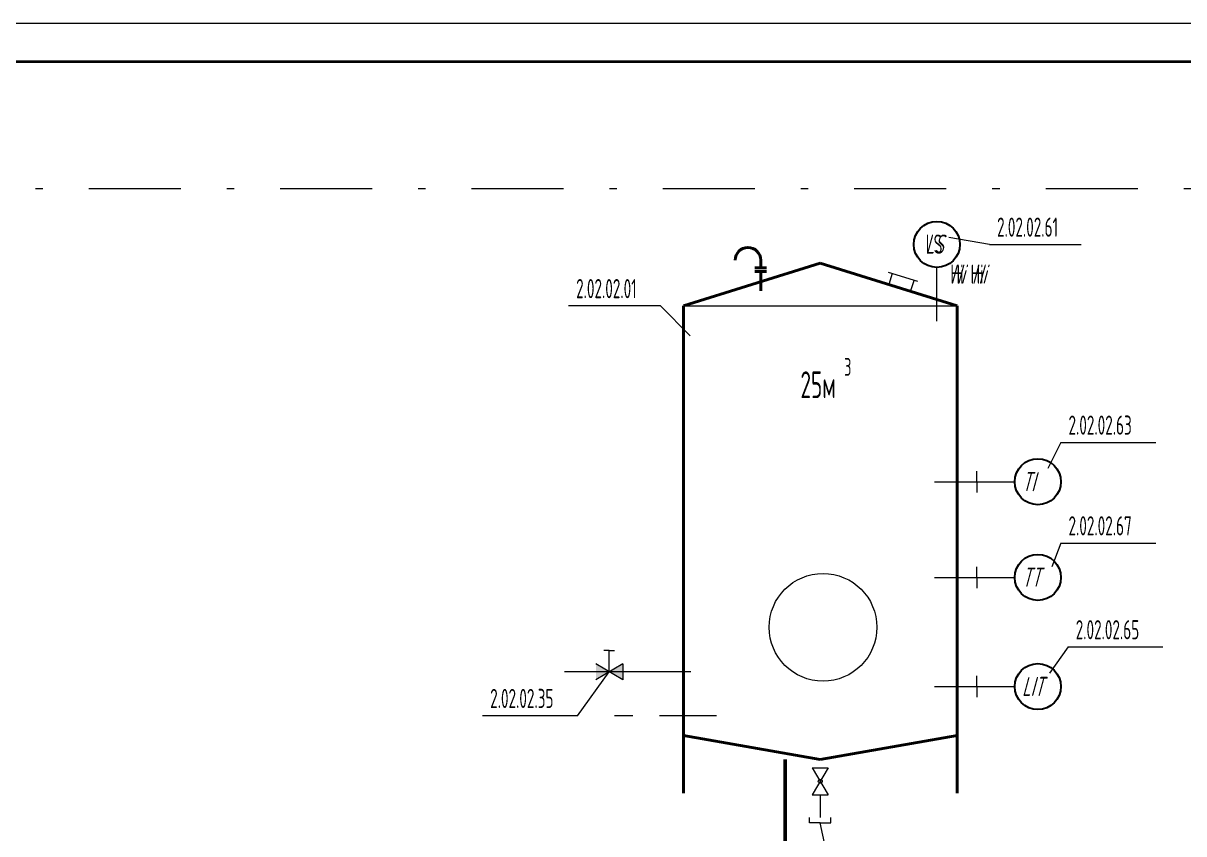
# Model space of a CAD drawing. Header units: millimetres. Extents: x -2281 to 5887, y 0 to 4166.
# Drawn here: x 1134 to 1285.3, y 488.3 to 594 of the extents above; entities that cross this region are included whole.
import ezdxf

# ---------------------------------------------------------------- set-up
doc = ezdxf.new("R2010")
doc.units = ezdxf.units.MM
for name, pattern in [('K5LT32776', [0]), ('K5LT32777', [0]), ('K5LT32781', [0]), ('K5LT32785', [0]), ('K5LT32786', [0]), ('K5LT32791', [24.957505, 11.9988, -5.9994, 0.959904, -5.9994]), ('K5LT32792', [0]), ('K5LT32793', [0]), ('K5LT32795', [0]), ('K5LT32796', [0]), ('K5LT_BASIC', [0]), ('K5LT_THIN', [0])]:
    doc.linetypes.add(name, pattern=pattern)
doc.layers.add('Системный слой', color=7, linetype='Continuous')
doc.styles.add('KTEXTSTYLE', font='GOST_AU.SHX', dxfattribs={"width": 0.96, "height": 5})

# ---------------------------------------------------------------- blocks, each defined once
blk = doc.blocks.new('U789')
at = {"layer": 'Системный слой', "color": 191, "linetype": 'K5LT32795', "lineweight": 18, "true_color": 0xbf7fff}
for p, q in [((1234.39, 468.82), (1232.29, 468.82)), ((1234.39, 465.32), (1232.29, 468.82)), ((1234.39, 467.07), (1232.29, 467.07)), ((1234.39, 465.32), (1232.29, 465.32))]:
    blk.add_line(p, q, dxfattribs=at)
at = {"layer": 'Системный слой', "color": 191, "linetype": 'K5LT32796', "lineweight": 25, "true_color": 0xbf7fff}
blk.add_line((1232.29, 465.32), (1234.39, 468.82), dxfattribs=at)
blk = doc.blocks.new('U788')
at = {"layer": 'Системный слой', "color": 191, "linetype": 'K5LT32781', "lineweight": 50, "true_color": 0xbf7fff}
for p, q in [((1233.34, 498), (1233.34, 468.82)), ((1233.34, 465.32), (1233.34, 460.55))]:
    blk.add_line(p, q, dxfattribs=at)
at = {"layer": 'Системный слой'}
blk.add_blockref('U789', (0, 0), dxfattribs=at)
blk = doc.blocks.new('U866')
at = {"layer": 'Системный слой', "color": 7, "linetype": 'K5LT_THIN', "lineweight": 13}
for q in [(1210.39, 509.42), (1193.86, 503.7)]:
    blk.add_line((1206.25, 503.7), q, dxfattribs=at)
at = {"layer": 'Системный слой', "color": 7, "insert": (1194.86, 507.2), "char_height": 2.5, "attachment_point": 1, "style": 'KTEXTSTYLE'}
blk.add_mtext('\\H3.5;\\W0.965;\\Q15;\\Q0;\\W0.715;\\H2.50;2.02.02.35', dxfattribs=at)
blk = doc.blocks.new('U867')
at = {"layer": 'Системный слой', "color": 7, "linetype": 'K5LT_THIN', "lineweight": 13}
for q in [(1237.91, 489.72), (1251.7, 483.22)]:
    blk.add_line((1239.31, 483.22), q, dxfattribs=at)
at = {"layer": 'Системный слой', "color": 7, "insert": (1240.31, 486.72), "char_height": 2.5, "attachment_point": 1, "style": 'KTEXTSTYLE'}
blk.add_mtext('\\H3.5;\\W0.965;\\Q15;\\Q0;\\W0.715;\\H2.50;2.02.02.37', dxfattribs=at)
blk = doc.blocks.new('U868')
at = {"layer": 'Системный слой', "color": 7, "linetype": 'K5LT_THIN', "lineweight": 13}
for q in [(1267.79, 509.26), (1282.61, 512.66)]:
    blk.add_line((1270.23, 512.66), q, dxfattribs=at)
at = {"layer": 'Системный слой', "color": 7, "insert": (1271.23, 516.16), "char_height": 2.5, "attachment_point": 1, "style": 'KTEXTSTYLE'}
blk.add_mtext('\\H3.5;\\W0.965;\\Q15;\\Q0;\\W0.715;\\H2.50;2.02.02.65', dxfattribs=at)
blk = doc.blocks.new('U869')
at = {"layer": 'Системный слой', "color": 7, "linetype": 'K5LT_THIN', "lineweight": 13}
for q in [(1268.1, 523.13), (1281.68, 526.21)]:
    blk.add_line((1269.29, 526.21), q, dxfattribs=at)
at = {"layer": 'Системный слой', "color": 7, "insert": (1270.29, 529.71), "char_height": 2.5, "attachment_point": 1, "style": 'KTEXTSTYLE'}
blk.add_mtext('\\H3.5;\\W0.965;\\Q15;\\Q0;\\W0.715;\\H2.50;2.02.02.67', dxfattribs=at)
blk = doc.blocks.new('U870')
at = {"layer": 'Системный слой', "color": 7, "linetype": 'K5LT_THIN', "lineweight": 13}
for q in [(1267.6, 535.94), (1281.68, 539.34)]:
    blk.add_line((1269.29, 539.34), q, dxfattribs=at)
at = {"layer": 'Системный слой', "color": 7, "insert": (1270.29, 542.84), "char_height": 2.5, "attachment_point": 1, "style": 'KTEXTSTYLE'}
blk.add_mtext('\\H3.5;\\W0.965;\\Q15;\\Q0;\\W0.715;\\H2.50;2.02.02.63', dxfattribs=at)
blk = doc.blocks.new('U871')
at = {"layer": 'Системный слой', "color": 7, "linetype": 'K5LT_THIN', "lineweight": 13}
for q in [(1254.68, 566.05), (1271.96, 565.16)]:
    blk.add_line((1259.97, 565.16), q, dxfattribs=at)
at = {"layer": 'Системный слой', "color": 7, "insert": (1260.97, 568.66), "char_height": 2.5, "attachment_point": 1, "style": 'KTEXTSTYLE'}
blk.add_mtext('\\H3.5;\\W0.965;\\Q15;\\Q0;\\W0.715;\\H2.50;2.02.02.61', dxfattribs=at)
blk = doc.blocks.new('U872')
at = {"layer": 'Системный слой', "color": 7, "linetype": 'K5LT_THIN', "lineweight": 13}
for q in [(1205.07, 557.14), (1220.96, 553.22)]:
    blk.add_line((1217.06, 557.14), q, dxfattribs=at)
at = {"layer": 'Системный слой', "color": 7, "insert": (1206.07, 560.64), "char_height": 2.5, "attachment_point": 1, "style": 'KTEXTSTYLE'}
blk.add_mtext('\\H3.5;\\W0.965;\\Q15;\\Q0;\\W0.715;\\H2.50;2.02.02.01', dxfattribs=at)
blk = doc.blocks.new('U961')
at = {"layer": 'Системный слой', "color": 7, "linetype": 'K5LT_THIN', "lineweight": 13}
for q in [(1210.39, 509.42), (1193.86, 503.7)]:
    blk.add_line((1206.25, 503.7), q, dxfattribs=at)
at = {"layer": 'Системный слой', "color": 7, "insert": (1194.86, 507.2), "char_height": 2.5, "attachment_point": 1, "style": 'KTEXTSTYLE'}
blk.add_mtext('\\H3.5;\\W0.965;\\Q15;\\Q0;\\W0.715;\\H2.50;2.02.02.35', dxfattribs=at)
blk = doc.blocks.new('U962')
at = {"layer": 'Системный слой', "color": 7, "linetype": 'K5LT_THIN', "lineweight": 13}
for q in [(1237.91, 489.72), (1251.7, 483.22)]:
    blk.add_line((1239.31, 483.22), q, dxfattribs=at)
at = {"layer": 'Системный слой', "color": 7, "insert": (1240.31, 486.72), "char_height": 2.5, "attachment_point": 1, "style": 'KTEXTSTYLE'}
blk.add_mtext('\\H3.5;\\W0.965;\\Q15;\\Q0;\\W0.715;\\H2.50;2.02.02.37', dxfattribs=at)
blk = doc.blocks.new('U963')
at = {"layer": 'Системный слой', "color": 7, "linetype": 'K5LT_THIN', "lineweight": 13}
for q in [(1267.79, 509.26), (1282.61, 512.66)]:
    blk.add_line((1270.23, 512.66), q, dxfattribs=at)
at = {"layer": 'Системный слой', "color": 7, "insert": (1271.23, 516.16), "char_height": 2.5, "attachment_point": 1, "style": 'KTEXTSTYLE'}
blk.add_mtext('\\H3.5;\\W0.965;\\Q15;\\Q0;\\W0.715;\\H2.50;2.02.02.65', dxfattribs=at)
blk = doc.blocks.new('U964')
at = {"layer": 'Системный слой', "color": 7, "linetype": 'K5LT_THIN', "lineweight": 13}
for q in [(1268.1, 523.13), (1281.68, 526.21)]:
    blk.add_line((1269.29, 526.21), q, dxfattribs=at)
at = {"layer": 'Системный слой', "color": 7, "insert": (1270.29, 529.71), "char_height": 2.5, "attachment_point": 1, "style": 'KTEXTSTYLE'}
blk.add_mtext('\\H3.5;\\W0.965;\\Q15;\\Q0;\\W0.715;\\H2.50;2.02.02.67', dxfattribs=at)
blk = doc.blocks.new('U965')
at = {"layer": 'Системный слой', "color": 7, "linetype": 'K5LT_THIN', "lineweight": 13}
for q in [(1267.6, 535.94), (1281.68, 539.34)]:
    blk.add_line((1269.29, 539.34), q, dxfattribs=at)
at = {"layer": 'Системный слой', "color": 7, "insert": (1270.29, 542.84), "char_height": 2.5, "attachment_point": 1, "style": 'KTEXTSTYLE'}
blk.add_mtext('\\H3.5;\\W0.965;\\Q15;\\Q0;\\W0.715;\\H2.50;2.02.02.63', dxfattribs=at)
blk = doc.blocks.new('U966')
at = {"layer": 'Системный слой', "color": 7, "linetype": 'K5LT_THIN', "lineweight": 13}
for q in [(1254.68, 566.05), (1271.96, 565.16)]:
    blk.add_line((1259.97, 565.16), q, dxfattribs=at)
at = {"layer": 'Системный слой', "color": 7, "insert": (1260.97, 568.66), "char_height": 2.5, "attachment_point": 1, "style": 'KTEXTSTYLE'}
blk.add_mtext('\\H3.5;\\W0.965;\\Q15;\\Q0;\\W0.715;\\H2.50;2.02.02.61', dxfattribs=at)
blk = doc.blocks.new('U967')
at = {"layer": 'Системный слой', "color": 7, "linetype": 'K5LT_THIN', "lineweight": 13}
for q in [(1205.07, 557.14), (1220.96, 553.22)]:
    blk.add_line((1217.06, 557.14), q, dxfattribs=at)
at = {"layer": 'Системный слой', "color": 7, "insert": (1206.07, 560.64), "char_height": 2.5, "attachment_point": 1, "style": 'KTEXTSTYLE'}
blk.add_mtext('\\H3.5;\\W0.965;\\Q15;\\Q0;\\W0.715;\\H2.50;2.02.02.01', dxfattribs=at)
blk = doc.blocks.new('T92')
at = {"layer": 'Системный слой', "color": 7, "char_height": 2.5, "attachment_point": 1, "style": 'KTEXTSTYLE'}
for s, insert in [('\\H3.5;\\W0.965;\\Q15;\\Q0;\\W0.715;\\H2.33;3', (1241.03, 550.35)), ('\\H3.5;\\W0.965;\\Q15;\\Q0;\\W0.715;25м', (1235.33, 548.61))]:
    blk.add_mtext(s, dxfattribs=dict(at, insert=insert))

msp = doc.modelspace()

# ---------------------------------------------------------------- hatches: boundary and pattern name
at = {"layer": 'Системный слой'}
h = msp.add_hatch(color=7, dxfattribs=at)
h.paths.add_polyline_path([(1210.39454, 509.41535), (1208.64454, 510.46535), (1208.64454, 508.36535)])
h.paths.add_polyline_path([(1212.14454, 510.46535), (1210.39454, 509.41535), (1212.14454, 508.36535)])
h = msp.add_hatch(color=7, dxfattribs=at)
h.paths.add_polyline_path([(1210.39454, 509.41535), (1208.64454, 510.46535), (1208.64454, 508.36535)])
h.paths.add_polyline_path([(1212.14454, 510.46535), (1210.39454, 509.41535), (1212.14454, 508.36535)])

# ---------------------------------------------------------------- linework, layer by layer
at = {"color": 7, "linetype": 'K5LT_THIN', "lineweight": 13}
msp.add_line((841, 594), (1682, 594), dxfattribs=at)
at = {"color": 5, "linetype": 'K5LT_BASIC', "lineweight": 35, "true_color": 0x0000ff}
msp.add_line((861, 589), (1677, 589), dxfattribs=at)
at = {"layer": 'Системный слой', "color": 211, "linetype": 'K5LT32791', "lineweight": 18, "true_color": 0xff7fff}
msp.add_line((992.78034, 572.44832), (1306.60789, 572.44832), dxfattribs=at)
msp.add_line((992.78034, 572.44832), (1306.60789, 572.44832), dxfattribs=at)
at = {"layer": 'Системный слой', "color": 7, "linetype": 'K5LT32785', "lineweight": 40}
for p, q in [((1230.14604, 562.08576), (1230.14604, 563.09828)), ((1230.14604, 562.08576), (1230.14604, 563.09828)), ((1220.06024, 557.13653), (1237.91024, 562.70022)), ((1220.06024, 557.13653), (1237.91024, 562.70022)), ((1229.39604, 562.08576), (1230.89604, 562.08576)), ((1229.39604, 562.08576), (1230.89604, 562.08576)), ((1229.39604, 561.63766), (1230.89604, 561.63766)), ((1229.39604, 561.63766), (1230.89604, 561.63766)), ((1230.14604, 559.12053), (1230.14604, 561.63766)), ((1230.14604, 559.12053), (1230.14604, 561.63766)), ((1237.91024, 562.70022), (1255.76024, 557.13653)), ((1237.91024, 562.70022), (1255.76024, 557.13653)), ((1220.06024, 501.13653), (1220.06024, 557.13653)), ((1220.06024, 501.13653), (1220.06024, 557.13653)), ((1255.76024, 557.13653), (1255.76024, 501.13653)), ((1255.76024, 557.13653), (1255.76024, 501.13653)), ((1220.06024, 501.13653), (1237.91024, 497.97366)), ((1220.06024, 501.13653), (1220.06024, 493.59647)), ((1220.06024, 501.13653), (1237.91024, 497.97366)), ((1220.06024, 501.13653), (1220.06024, 493.59647)), ((1237.91024, 497.97366), (1255.76024, 501.13653)), ((1237.91024, 497.97366), (1255.76024, 501.13653)), ((1255.76024, 501.13653), (1255.76024, 493.59647)), ((1255.76024, 501.13653), (1255.76024, 493.59647))]:
    msp.add_line(p, q, dxfattribs=at)
at = {"layer": 'Системный слой', "color": 7, "linetype": 'K5LT32786', "lineweight": 18}
msp.add_line((1253.11614, 555.13276), (1253.11614, 562.15514), dxfattribs=at)
msp.add_line((1253.11614, 555.13276), (1253.11614, 562.15514), dxfattribs=at)
at = {"layer": 'Системный слой', "color": 7, "linetype": 'K5LT32776', "lineweight": 18}
for p, q in [((1250.62305, 560.30892), (1246.80425, 561.49921)), ((1250.62305, 560.30892), (1246.80425, 561.49921)), ((1247.2816, 561.35042), (1246.83524, 559.91837)), ((1247.2816, 561.35042), (1246.83524, 559.91837)), ((1249.69934, 559.02566), (1250.1457, 560.45771)), ((1249.69934, 559.02566), (1250.1457, 560.45771)), ((1220.06024, 557.13653), (1255.76024, 557.13653)), ((1220.06024, 557.13653), (1255.76024, 557.13653)), ((1258.33911, 534.20819), (1258.33911, 535.60819)), ((1258.33911, 534.20819), (1258.33911, 535.60819)), ((1252.79183, 534.20819), (1263.29183, 534.20819)), ((1252.79183, 534.20819), (1263.29183, 534.20819)), ((1258.33911, 534.20819), (1258.33911, 532.80819)), ((1258.33911, 534.20819), (1258.33911, 532.80819)), ((1258.33911, 521.73353), (1258.33911, 523.13353)), ((1258.33911, 521.73353), (1258.33911, 523.13353)), ((1252.79183, 521.73353), (1263.29183, 521.73353)), ((1252.79183, 521.73353), (1263.29183, 521.73353)), ((1258.33911, 521.73353), (1258.33911, 520.33353)), ((1258.33911, 521.73353), (1258.33911, 520.33353)), ((1210.39454, 512.21535), (1209.69454, 512.21535)), ((1210.39454, 512.21535), (1209.69454, 512.21535)), ((1210.39454, 509.41535), (1210.39454, 512.21535)), ((1210.39454, 512.21535), (1211.09454, 512.21535)), ((1210.39454, 509.41535), (1210.39454, 512.21535)), ((1210.39454, 512.21535), (1211.09454, 512.21535)), ((1212.14454, 510.46535), (1208.64454, 508.36535)), ((1212.14454, 508.36535), (1208.64454, 510.46535)), ((1212.14454, 510.46535), (1208.64454, 508.36535)), ((1212.14454, 508.36535), (1208.64454, 510.46535)), ((1212.14454, 510.46535), (1212.14454, 508.36535)), ((1212.14454, 510.46535), (1212.14454, 508.36535)), ((1221.02229, 509.41535), (1204.53864, 509.41535)), ((1221.02229, 509.41535), (1204.53864, 509.41535)), ((1258.33911, 507.49931), (1258.33911, 508.89931)), ((1258.33911, 507.49931), (1258.33911, 508.89931)), ((1252.79183, 507.49931), (1263.29183, 507.49931)), ((1252.79183, 507.49931), (1263.29183, 507.49931)), ((1258.33911, 507.49931), (1258.33911, 506.09931)), ((1258.33911, 507.49931), (1258.33911, 506.09931))]:
    msp.add_line(p, q, dxfattribs=at)
at = {"layer": 'Системный слой', "color": 211, "linetype": 'K5LT32793', "lineweight": 18, "true_color": 0xff7fff}
for p, q in [((1213.46609, 503.6966), (1211.06185, 503.6966)), ((1213.46609, 503.6966), (1211.06185, 503.6966)), ((1224.36185, 503.6966), (1216.96609, 503.6966)), ((1224.36185, 503.6966), (1216.96609, 503.6966))]:
    msp.add_line(p, q, dxfattribs=at)
at = {"layer": 'Системный слой', "color": 6, "linetype": 'K5LT32792', "lineweight": 18, "true_color": 0xff00ff}
for p, q in [((1236.86024, 496.89545), (1238.96024, 496.89545)), ((1236.86024, 496.89545), (1238.96024, 493.39545)), ((1238.96024, 496.89545), (1236.86024, 493.39545)), ((1236.86024, 496.89545), (1238.96024, 496.89545)), ((1236.86024, 496.89545), (1238.96024, 493.39545)), ((1238.96024, 496.89545), (1236.86024, 493.39545)), ((1236.86024, 493.39545), (1238.96024, 493.39545)), ((1236.86024, 493.39545), (1238.96024, 493.39545)), ((1237.91024, 493.39545), (1237.91024, 490.41727)), ((1237.91024, 493.39545), (1237.91024, 490.41727)), ((1236.51024, 489.71727), (1236.51024, 490.41727)), ((1236.51024, 489.71727), (1236.51024, 490.41727)), ((1237.91024, 489.71727), (1236.51024, 489.71727)), ((1237.91024, 489.71727), (1236.51024, 489.71727)), ((1237.91024, 489.71727), (1239.31024, 489.71727)), ((1237.91024, 489.71727), (1239.31024, 489.71727)), ((1239.31024, 489.71727), (1239.31024, 490.41727)), ((1239.31024, 489.71727), (1239.31024, 490.41727))]:
    msp.add_line(p, q, dxfattribs=at)
at = {"layer": 'Системный слой', "color": 7, "linetype": 'K5LT32777', "lineweight": 25}
for centre in [(1253.11614, 565.15514), (1253.11614, 565.15514), (1266.29183, 534.20819), (1266.29183, 534.20819), (1266.29183, 521.73353), (1266.29183, 521.73353), (1266.29183, 507.49931), (1266.29183, 507.49931)]:
    msp.add_circle(centre, 3, dxfattribs=at)
at = {"layer": 'Системный слой', "color": 7, "linetype": 'K5LT32776', "lineweight": 18}
msp.add_circle((1238.27151, 515.22667), 7.02373, dxfattribs=at)
msp.add_circle((1238.27151, 515.22667), 7.02373, dxfattribs=at)
at = {"layer": 'Системный слой', "color": 6, "linetype": 'K5LT32792', "lineweight": 18, "true_color": 0xff00ff}
msp.add_circle((1237.91024, 495.14545), 0.25, dxfattribs=at)
msp.add_circle((1237.91024, 495.14545), 0.25, dxfattribs=at)
at = {"layer": 'Системный слой', "color": 7, "linetype": 'K5LT32785', "lineweight": 40}
msp.add_arc((1228.4814, 563.09828), 1.66464, 0, 180, dxfattribs=at)
msp.add_arc((1228.4814, 563.09828), 1.66464, 0, 180, dxfattribs=at)

# ---------------------------------------------------------------- block references
at = {"layer": 'Системный слой'}
for name in ['U871', 'U966', 'U872', 'U967', 'T92', 'U870', 'U965', 'U869', 'U964', 'U868', 'U963', 'U866', 'U961', 'U788', 'U867', 'U962']:
    msp.add_blockref(name, (0, 0), dxfattribs=at)

# ---------------------------------------------------------------- texts
at = {"layer": 'Системный слой', "color": 7, "char_height": 2.5, "attachment_point": 1, "style": 'KTEXTSTYLE'}
for s, insert in [('\\H3.5;\\W0.965;\\Q15;\\Q0;\\W0.715;\\H2.50;LS', (1251.66428, 566.44617)), ('\\H3.5;\\W0.965;\\Q15;\\Q15;\\W0.765;\\H2.50;LS', (1251.66428, 566.44617)), ('\\H3.5;\\W0.965;\\Q15;\\Q0;\\W0.715;\\H2.50;Hi Hi', (1254.89484, 562.53089)), ('\\H3.5;\\W0.965;\\Q15;\\Q15;\\W0.765;\\H2.50;Hi Hi', (1254.89484, 562.53089)), ('\\H3.5;\\W0.965;\\Q15;\\Q15;\\W0.765;\\H2.50;TI', (1264.2189, 535.47433)), ('\\H3.5;\\W0.965;\\Q15;\\Q15;\\W0.765;\\H2.50;TI', (1264.2189, 535.47433)), ('\\H3.5;\\W0.965;\\Q15;\\Q15;\\W0.765;\\H2.50;TT', (1264.2189, 522.99968)), ('\\H3.5;\\W0.965;\\Q15;\\Q15;\\W0.765;\\H2.50;TT', (1264.2189, 522.99968)), ('\\H3.5;\\W0.965;\\Q15;\\Q15;\\W0.765;\\H2.50;LIT', (1264.23057, 508.76545)), ('\\H3.5;\\W0.965;\\Q15;\\Q15;\\W0.765;\\H2.50;LIT', (1264.23057, 508.76545))]:
    msp.add_mtext(s, dxfattribs=dict(at, insert=insert))

doc.saveas('drawing.dxf')
